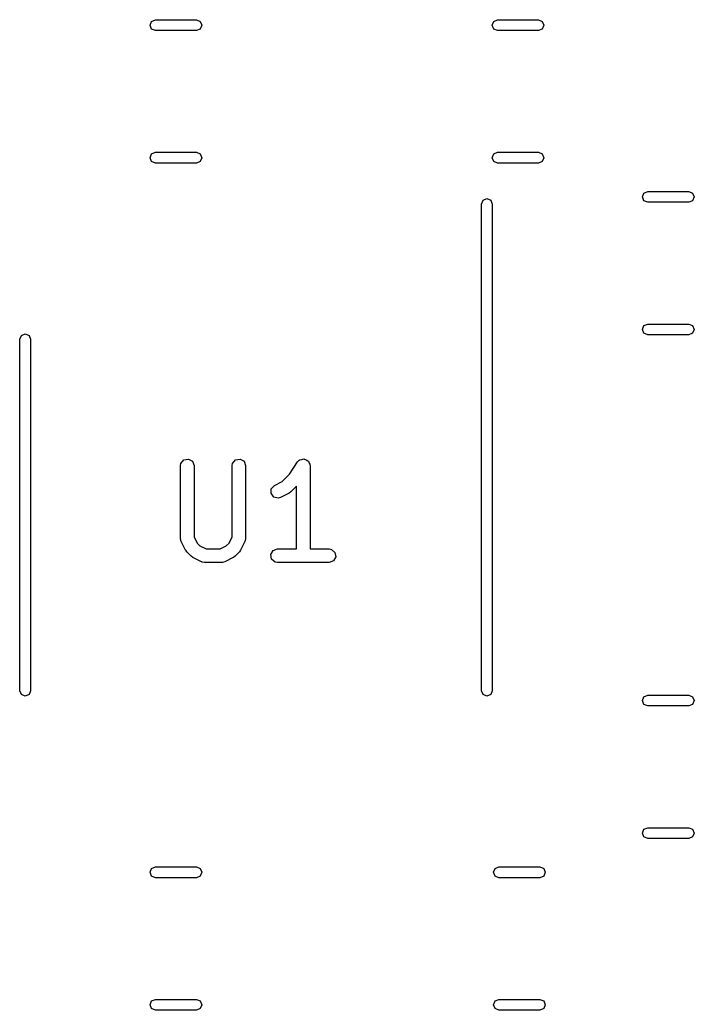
# Model space of a CAD drawing. Extents: x 26 to 70, y -152 to -25.
# Drawn here: x 26.23 to 33.71, y -136.54 to -125.55 of the extents above; entities that cross this region are included whole.
import ezdxf

# ---------------------------------------------------------------- set-up
doc = ezdxf.new("R2010")
doc.units = 0
doc.layers.add('BLACK', color=7, linetype='CONTINUOUS')

msp = doc.modelspace()

# ---------------------------------------------------------------- linework, layer by layer
at = {"layer": 'BLACK', "linetype": 'CONTINUOUS'}
for p, q in [((27.6789, -125.611), (27.6965, -125.569)), ((27.6965, -125.569), (27.7389, -125.551)), ((27.7389, -125.551), (28.1931, -125.551)), ((28.1931, -125.551), (28.2355, -125.569)), ((28.2355, -125.569), (28.2531, -125.611)), ((31.4729, -125.611), (31.4905, -125.569)), ((31.4905, -125.569), (31.5329, -125.551)), ((31.5329, -125.551), (31.9871, -125.551)), ((31.9871, -125.551), (32.0295, -125.569)), ((32.0295, -125.569), (32.0471, -125.611)), ((27.6965, -125.653), (27.6789, -125.611)), ((27.7389, -125.671), (27.6965, -125.653)), ((28.1931, -125.671), (27.7389, -125.671)), ((28.2355, -125.653), (28.1931, -125.671)), ((28.2531, -125.611), (28.2355, -125.653)), ((31.4905, -125.653), (31.4729, -125.611)), ((31.5329, -125.671), (31.4905, -125.653)), ((31.9871, -125.671), (31.5329, -125.671)), ((32.0295, -125.653), (31.9871, -125.671)), ((32.0471, -125.611), (32.0295, -125.653)), ((27.6965, -127.039), (27.7389, -127.021)), ((27.7389, -127.021), (28.1931, -127.021)), ((28.1931, -127.021), (28.2355, -127.039)), ((31.4905, -127.039), (31.5329, -127.021)), ((31.5329, -127.021), (31.9871, -127.021)), ((31.9871, -127.021), (32.0295, -127.039)), ((27.6789, -127.081), (27.6965, -127.039)), ((27.6965, -127.123), (27.6789, -127.081)), ((27.7389, -127.141), (27.6965, -127.123)), ((28.2355, -127.123), (28.1931, -127.141)), ((28.2355, -127.039), (28.2531, -127.081)), ((28.2531, -127.081), (28.2355, -127.123)), ((31.4729, -127.081), (31.4905, -127.039)), ((31.4905, -127.123), (31.4729, -127.081)), ((31.5329, -127.141), (31.4905, -127.123)), ((32.0295, -127.123), (31.9871, -127.141)), ((32.0295, -127.039), (32.0471, -127.081)), ((32.0471, -127.081), (32.0295, -127.123)), ((28.1931, -127.141), (27.7389, -127.141)), ((31.9871, -127.141), (31.5329, -127.141)), ((33.1575, -127.474), (33.1999, -127.456)), ((33.1999, -127.456), (33.6541, -127.456)), ((33.6541, -127.456), (33.6965, -127.474)), ((31.355, -127.595), (31.3726, -127.553)), ((31.3726, -127.553), (31.415, -127.535)), ((31.415, -127.535), (31.4574, -127.553)), ((31.4574, -127.553), (31.475, -127.595)), ((33.1399, -127.516), (33.1575, -127.474)), ((33.1575, -127.558), (33.1399, -127.516)), ((33.1999, -127.576), (33.1575, -127.558)), ((33.6965, -127.558), (33.6541, -127.576)), ((33.6965, -127.474), (33.7141, -127.516)), ((33.7141, -127.516), (33.6965, -127.558)), ((31.355, -132.995), (31.355, -127.595)), ((31.475, -127.595), (31.475, -132.995)), ((33.6541, -127.576), (33.1999, -127.576)), ((33.1399, -128.986), (33.1575, -128.944)), ((33.1575, -129.028), (33.1399, -128.986)), ((33.1575, -128.944), (33.1999, -128.926)), ((33.1999, -128.926), (33.6541, -128.926)), ((33.6541, -128.926), (33.6965, -128.944)), ((33.6965, -128.944), (33.7141, -128.986)), ((33.7141, -128.986), (33.6965, -129.028)), ((26.235, -129.095), (26.2526, -129.053)), ((26.235, -132.995), (26.235, -129.095)), ((26.2526, -129.053), (26.295, -129.035)), ((26.295, -129.035), (26.3374, -129.053)), ((26.3374, -129.053), (26.355, -129.095)), ((26.355, -129.095), (26.355, -132.995)), ((33.1999, -129.046), (33.1575, -129.028)), ((33.6541, -129.046), (33.1999, -129.046)), ((33.6965, -129.028), (33.6541, -129.046)), ((28.0556, -130.432), (28.1061, -130.424)), ((28.1061, -130.424), (28.1505, -130.449)), ((28.627, -130.432), (28.6775, -130.424)), ((28.6775, -130.424), (28.722, -130.449)), ((29.3627, -130.429), (29.3836, -130.423)), ((29.3836, -130.423), (29.3876, -130.424)), ((29.3876, -130.424), (29.3918, -130.424)), ((29.3918, -130.424), (29.4107, -130.434)), ((28.0181, -130.497), (28.0226, -130.472)), ((28.0181, -131.307), (28.0181, -130.497)), ((28.0226, -130.472), (28.0556, -130.432)), ((28.1505, -130.449), (28.1681, -130.497)), ((28.1681, -130.497), (28.1681, -131.289)), ((28.5895, -130.497), (28.594, -130.472)), ((28.5895, -131.289), (28.5895, -130.497)), ((28.594, -130.472), (28.627, -130.432)), ((28.722, -130.449), (28.7395, -130.497)), ((28.7395, -130.497), (28.7395, -131.307)), ((29.2253, -130.592), (29.3164, -130.456)), ((29.3164, -130.456), (29.3344, -130.437)), ((29.3344, -130.437), (29.3385, -130.436)), ((29.3385, -130.436), (29.3413, -130.432)), ((29.3413, -130.432), (29.3627, -130.429)), ((29.4107, -130.434), (29.4306, -130.443)), ((29.4306, -130.443), (29.4325, -130.447)), ((29.4325, -130.447), (29.4363, -130.449)), ((29.4363, -130.449), (29.4437, -130.47)), ((29.4437, -130.47), (29.4534, -130.489)), ((29.4534, -130.489), (29.4523, -130.493)), ((29.4523, -130.493), (29.4538, -130.497)), ((29.4538, -130.497), (29.4538, -131.422)), ((29.1439, -130.674), (29.2253, -130.592)), ((29.0212, -130.804), (29.0243, -130.753)), ((29.0243, -130.753), (29.0596, -130.716)), ((29.0596, -130.716), (29.1439, -130.674)), ((29.3038, -130.726), (29.2414, -130.789)), ((29.3038, -131.422), (29.3038, -130.726)), ((29.0518, -130.846), (29.0212, -130.804)), ((29.1017, -130.858), (29.0518, -130.846)), ((29.1266, -130.85), (29.1017, -130.858)), ((29.2219, -130.803), (29.1266, -130.85)), ((29.223, -130.801), (29.2219, -130.803)), ((29.2414, -130.789), (29.223, -130.801)), ((28.1681, -131.289), (28.2024, -131.358)), ((28.5553, -131.358), (28.5895, -131.289)), ((28.0196, -131.311), (28.0181, -131.307)), ((28.0186, -131.315), (28.0196, -131.311)), ((28.026, -131.34), (28.0186, -131.315)), ((28.0736, -131.436), (28.026, -131.34)), ((28.2024, -131.358), (28.2328, -131.388)), ((28.2328, -131.388), (28.3013, -131.422)), ((28.4563, -131.422), (28.5249, -131.388)), ((28.5249, -131.388), (28.5553, -131.358)), ((28.7316, -131.34), (28.684, -131.436)), ((28.7321, -131.336), (28.7316, -131.34)), ((28.735, -131.333), (28.7321, -131.336)), ((28.7395, -131.307), (28.735, -131.333)), ((28.0748, -131.437), (28.0736, -131.436)), ((28.0877, -131.455), (28.0748, -131.437)), ((28.1353, -131.503), (28.0877, -131.455)), ((28.1368, -131.503), (28.1353, -131.503)), ((28.1548, -131.517), (28.1368, -131.503)), ((28.25, -131.564), (28.1548, -131.517)), ((28.3013, -131.422), (28.4563, -131.422)), ((28.6028, -131.517), (28.5076, -131.564)), ((28.604, -131.516), (28.6028, -131.517)), ((28.6223, -131.503), (28.604, -131.516)), ((28.6699, -131.455), (28.6223, -131.503)), ((28.6706, -131.454), (28.6699, -131.455)), ((28.684, -131.436), (28.6706, -131.454)), ((29.0192, -131.484), (29.0449, -131.44)), ((29.0281, -131.535), (29.0192, -131.484)), ((29.0449, -131.44), (29.0931, -131.422)), ((29.0931, -131.422), (29.3038, -131.422)), ((29.4538, -131.422), (29.6645, -131.422)), ((29.6645, -131.422), (29.6902, -131.427)), ((29.6902, -131.427), (29.7295, -131.46)), ((29.7384, -131.51), (29.7127, -131.555)), ((29.7295, -131.46), (29.7384, -131.51)), ((28.2545, -131.565), (28.25, -131.564)), ((28.2579, -131.568), (28.2545, -131.565)), ((28.2836, -131.572), (28.2579, -131.568)), ((28.474, -131.572), (28.2836, -131.572)), ((28.4783, -131.571), (28.474, -131.572)), ((28.4826, -131.572), (28.4783, -131.571)), ((28.5076, -131.564), (28.4826, -131.572)), ((29.0674, -131.568), (29.0281, -131.535)), ((29.0931, -131.572), (29.0674, -131.568)), ((29.6645, -131.572), (29.0931, -131.572)), ((29.7127, -131.555), (29.6645, -131.572)), ((26.2526, -133.037), (26.235, -132.995)), ((26.295, -133.055), (26.2526, -133.037)), ((26.3374, -133.037), (26.295, -133.055)), ((26.355, -132.995), (26.3374, -133.037)), ((31.3726, -133.037), (31.355, -132.995)), ((31.415, -133.055), (31.3726, -133.037)), ((31.4574, -133.037), (31.415, -133.055)), ((31.475, -132.995), (31.4574, -133.037)), ((33.1399, -133.104), (33.1575, -133.062)), ((33.1575, -133.062), (33.1999, -133.044)), ((33.1999, -133.044), (33.6541, -133.044)), ((33.6541, -133.044), (33.6965, -133.062)), ((33.6965, -133.062), (33.7141, -133.104)), ((33.1575, -133.146), (33.1399, -133.104)), ((33.1999, -133.164), (33.1575, -133.146)), ((33.6541, -133.164), (33.1999, -133.164)), ((33.6965, -133.146), (33.6541, -133.164)), ((33.7141, -133.104), (33.6965, -133.146)), ((33.1399, -134.574), (33.1575, -134.532)), ((33.1575, -134.616), (33.1399, -134.574)), ((33.1575, -134.532), (33.1999, -134.514)), ((33.1999, -134.514), (33.6541, -134.514)), ((33.6541, -134.514), (33.6965, -134.532)), ((33.6965, -134.532), (33.7141, -134.574)), ((33.7141, -134.574), (33.6965, -134.616)), ((33.1999, -134.634), (33.1575, -134.616)), ((33.6541, -134.634), (33.1999, -134.634)), ((33.6965, -134.616), (33.6541, -134.634)), ((27.6789, -135.009), (27.6965, -134.967)), ((27.6965, -135.051), (27.6789, -135.009)), ((27.6965, -134.967), (27.7389, -134.949)), ((27.7389, -134.949), (28.1931, -134.949)), ((28.1931, -134.949), (28.2355, -134.967)), ((28.2355, -134.967), (28.2531, -135.009)), ((28.2531, -135.009), (28.2355, -135.051)), ((31.4889, -135.009), (31.5065, -134.967)), ((31.5065, -135.051), (31.4889, -135.009)), ((31.5065, -134.967), (31.5489, -134.949)), ((31.5489, -134.949), (32.0031, -134.949)), ((32.0031, -134.949), (32.0455, -134.967)), ((32.0455, -134.967), (32.0631, -135.009)), ((32.0631, -135.009), (32.0455, -135.051)), ((27.7389, -135.069), (27.6965, -135.051)), ((28.1931, -135.069), (27.7389, -135.069)), ((28.2355, -135.051), (28.1931, -135.069)), ((31.5489, -135.069), (31.5065, -135.051)), ((32.0031, -135.069), (31.5489, -135.069)), ((32.0455, -135.051), (32.0031, -135.069)), ((27.6789, -136.479), (27.6965, -136.437)), ((27.6965, -136.437), (27.7389, -136.419)), ((27.7389, -136.419), (28.1931, -136.419)), ((28.1931, -136.419), (28.2355, -136.437)), ((28.2355, -136.437), (28.2531, -136.479)), ((31.4889, -136.479), (31.5065, -136.437)), ((31.5065, -136.437), (31.5489, -136.419)), ((31.5489, -136.419), (32.0031, -136.419)), ((32.0031, -136.419), (32.0455, -136.437)), ((32.0455, -136.437), (32.0631, -136.479)), ((27.6965, -136.521), (27.6789, -136.479)), ((27.7389, -136.539), (27.6965, -136.521)), ((28.1931, -136.539), (27.7389, -136.539)), ((28.2355, -136.521), (28.1931, -136.539)), ((28.2531, -136.479), (28.2355, -136.521)), ((31.5065, -136.521), (31.4889, -136.479)), ((31.5489, -136.539), (31.5065, -136.521)), ((32.0031, -136.539), (31.5489, -136.539)), ((32.0455, -136.521), (32.0031, -136.539)), ((32.0631, -136.479), (32.0455, -136.521))]:
    msp.add_line(p, q, dxfattribs=at)

doc.saveas('drawing.dxf')
